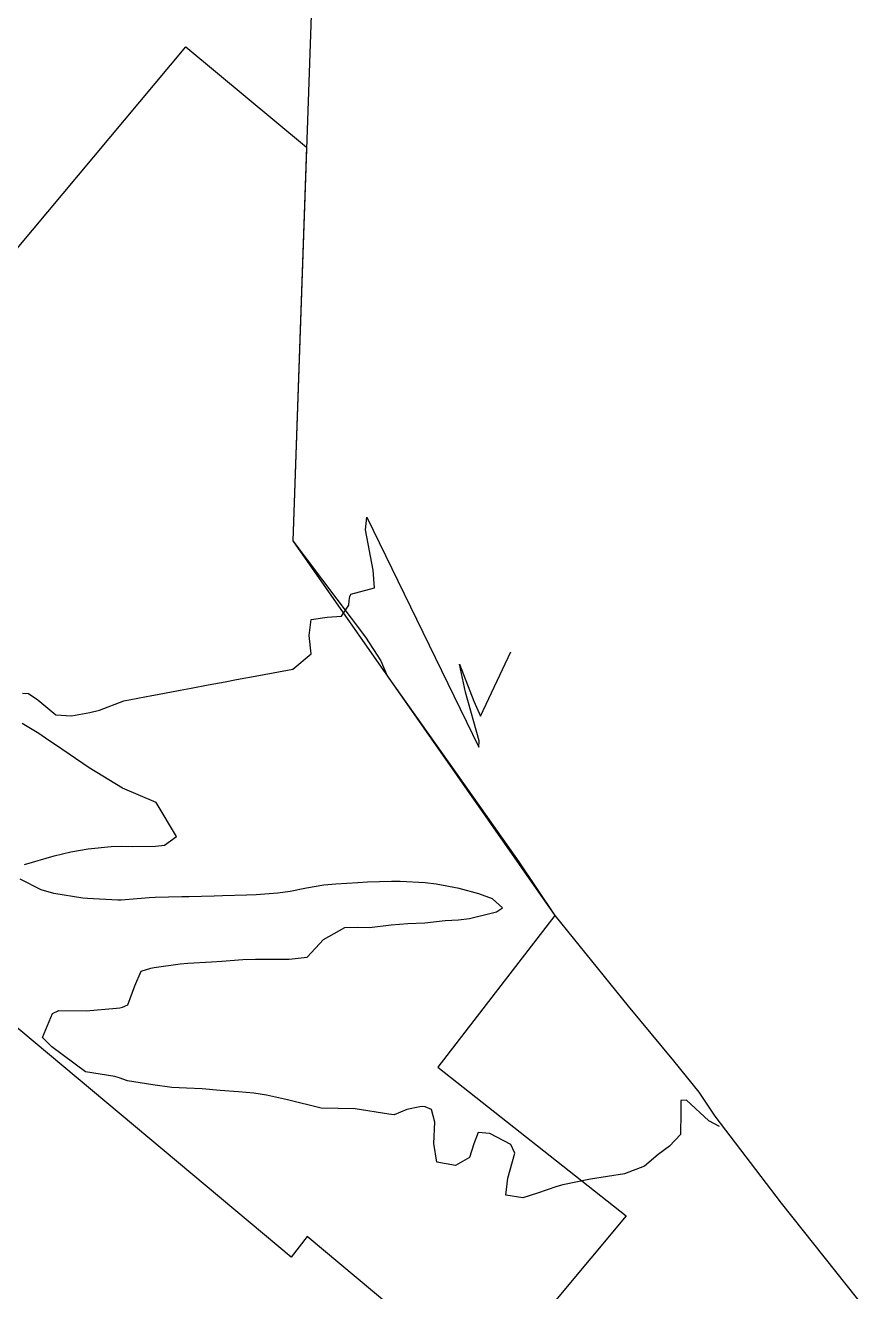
# Model space of a CAD drawing. Header units: metres. Extents: x 307586 to 320046, y 7427249 to 7434250.
# Drawn here: x 317828.1 to 317878, y 7431763.3 to 7431838.3 of the extents above; entities that cross this region are included whole.
import ezdxf

# ---------------------------------------------------------------- set-up
doc = ezdxf.new("R2010")
doc.units = ezdxf.units.M
doc.header["$MEASUREMENT"] = 0
for name, color, linetype in [('Area', 45, 'Continuous'), ('Curvas de Nivel 1m', 11, 'Continuous'), ('Edificações', 30, 'Continuous')]:
    doc.layers.add(name, color=color, linetype=linetype)

msp = doc.modelspace()

# ---------------------------------------------------------------- linework, layer by layer
at = {"layer": 'Area'}
msp.add_polyline3d([(317845.817, 7431861.582, 741.148), (317843.939, 7431807.798, 746.251), (317848.258, 7431802.088, 748.228), (317849.158, 7431800.674, 748.229), (317849.53, 7431799.793, 748.169), (317853.58, 7431794.078, 746.738), (317857.34, 7431788.775, 745.808), (317859.464, 7431785.584, 746.328), (317863.808, 7431780.229, 741.238), (317866.506, 7431776.985, 749.978), (317868.008, 7431775.13, 741.218), (317868.942, 7431773.7, 741.278), (317872.871, 7431768.555, 740.928), (317878.002, 7431762.088, 740.418)], dxfattribs=at)
at = {"layer": 'Curvas de Nivel 1m', "elevation": 741, "flags": 128}
for points in [[(317827.927, 7431798.763), (317828.281, 7431798.739), (317828.84, 7431798.376), (317829.91, 7431797.473), (317830.835, 7431797.425), (317831.912, 7431797.616), (317832.486, 7431797.76), (317833.923, 7431798.31), (317835.593, 7431798.627), (317835.927, 7431798.691), (317837.263, 7431798.943), (317837.931, 7431799.069), (317838.933, 7431799.255), (317839.935, 7431799.443), (317840.603, 7431799.567), (317841.939, 7431799.819), (317843.943, 7431800.19), (317845.038, 7431801.093), (317844.91, 7431802.181), (317845.026, 7431803.131), (317845.979, 7431803.262), (317846.824, 7431803.318), (317847.254, 7431803.985), (317847.292, 7431804.249), (317847.324, 7431804.491), (317847.376, 7431804.626), (317848.777, 7431805.004), (317848.709, 7431806.047), (317848.256, 7431808.439), (317848.323, 7431809.19), (317854.971, 7431795.576), (317854.991, 7431795.949), (317854.167, 7431798.831), (317853.814, 7431800.486), (317854.668, 7431798.301), (317855.07, 7431797.41), (317856.853, 7431801.21)], [(317828.044, 7431788.625), (317829.811, 7431789.132), (317830.79, 7431789.373), (317831.815, 7431789.538), (317833.187, 7431789.69), (317833.817, 7431789.705), (317834.432, 7431789.688), (317835.817, 7431789.706), (317836.333, 7431789.77), (317837.052, 7431790.278), (317835.843, 7431792.29), (317833.855, 7431793.146), (317831.873, 7431794.34), (317829.886, 7431795.697), (317829.489, 7431795.966), (317828.898, 7431796.375), (317827.902, 7431796.973)], [(317869.223, 7431773.09), (317868.595, 7431773.436), (317867.271, 7431774.656), (317866.924, 7431774.633), (317866.929, 7431773.917), (317866.906, 7431772.619), (317866.27, 7431771.92), (317865.598, 7431771.438), (317864.776, 7431770.753), (317863.586, 7431770.288), (317861.583, 7431769.98), (317859.946, 7431769.629), (317859.578, 7431769.541), (317858.432, 7431769.154), (317857.571, 7431768.874), (317856.572, 7431769.034), (317856.673, 7431770.034), (317857.093, 7431771.523), (317856.858, 7431772.031), (317855.612, 7431772.683), (317854.925, 7431772.745), (317854.677, 7431772.059), (317854.402, 7431771.255), (317853.59, 7431770.789), (317852.486, 7431770.98), (317852.306, 7431772.089), (317852.367, 7431773.343), (317852.166, 7431774.092), (317851.788, 7431774.251), (317851.635, 7431774.272), (317851.472, 7431774.264), (317850.704, 7431774.109), (317849.956, 7431773.789), (317849.628, 7431773.822), (317847.633, 7431774.14), (317845.633, 7431774.17), (317843.638, 7431774.669), (317842.378, 7431774.947), (317841.641, 7431775.062), (317840.724, 7431775.147), (317839.643, 7431775.23), (317838.572, 7431775.323), (317837.644, 7431775.371), (317836.784, 7431775.413), (317835.646, 7431775.556), (317834.147, 7431775.805), (317833.65, 7431775.971), (317833.392, 7431776.056), (317831.653, 7431776.34), (317829.675, 7431777.81), (317829.109, 7431778.366), (317829.697, 7431779.779), (317830.091, 7431779.964), (317831.699, 7431779.944), (317833.494, 7431780.106), (317833.701, 7431780.13), (317833.85, 7431780.16), (317834.17, 7431780.305), (317834.59, 7431781.426), (317834.967, 7431782.298), (317835.539, 7431782.479), (317835.726, 7431782.509), (317837.278, 7431782.726), (317837.73, 7431782.77), (317839.125, 7431782.856), (317839.733, 7431782.893), (317840.98, 7431782.982), (317841.735, 7431783.006), (317842.928, 7431783.009), (317843.735, 7431783.011), (317844.785, 7431783.131), (317845.753, 7431784.17), (317847.028, 7431784.89), (317847.76, 7431784.906), (317848.496, 7431784.874), (317849.762, 7431785.033), (317850.753, 7431785.12), (317851.764, 7431785.168), (317852.971, 7431785.288), (317853.766, 7431785.342), (317854.416, 7431785.414), (317855.77, 7431785.756), (317856.002, 7431785.816), (317856.366, 7431786.044), (317855.781, 7431786.582), (317854.973, 7431786.87), (317853.79, 7431787.195), (317852.439, 7431787.444), (317851.794, 7431787.523), (317850.306, 7431787.604), (317849.795, 7431787.602), (317848.374, 7431787.562), (317847.794, 7431787.531), (317846.501, 7431787.454), (317845.791, 7431787.391), (317844.753, 7431787.216), (317843.785, 7431787.017), (317843.065, 7431786.92), (317841.782, 7431786.819), (317841.211, 7431786.796), (317839.781, 7431786.764), (317839.29, 7431786.737), (317837.779, 7431786.694), (317837.363, 7431786.69), (317835.779, 7431786.663), (317835.431, 7431786.64), (317833.776, 7431786.507), (317833.585, 7431786.504), (317831.777, 7431786.597), (317831.503, 7431786.616), (317829.781, 7431786.906), (317829.035, 7431787.121), (317827.793, 7431787.746)]]:
    msp.add_lwpolyline(points, dxfattribs=at)
at = {"layer": 'Edificações'}
msp.add_lwpolyline([(317852.536, 7431776.613), (317863.7, 7431767.795), (317855.315, 7431757.771), (317844.786, 7431766.579), (317843.845, 7431765.361), (317804.887, 7431797.952), (317837.606, 7431837.063), (317844.753, 7431831.118), (317843.939, 7431807.798), (317859.464, 7431785.584), (317852.536, 7431776.613)], dxfattribs=at)

doc.saveas('drawing.dxf')
